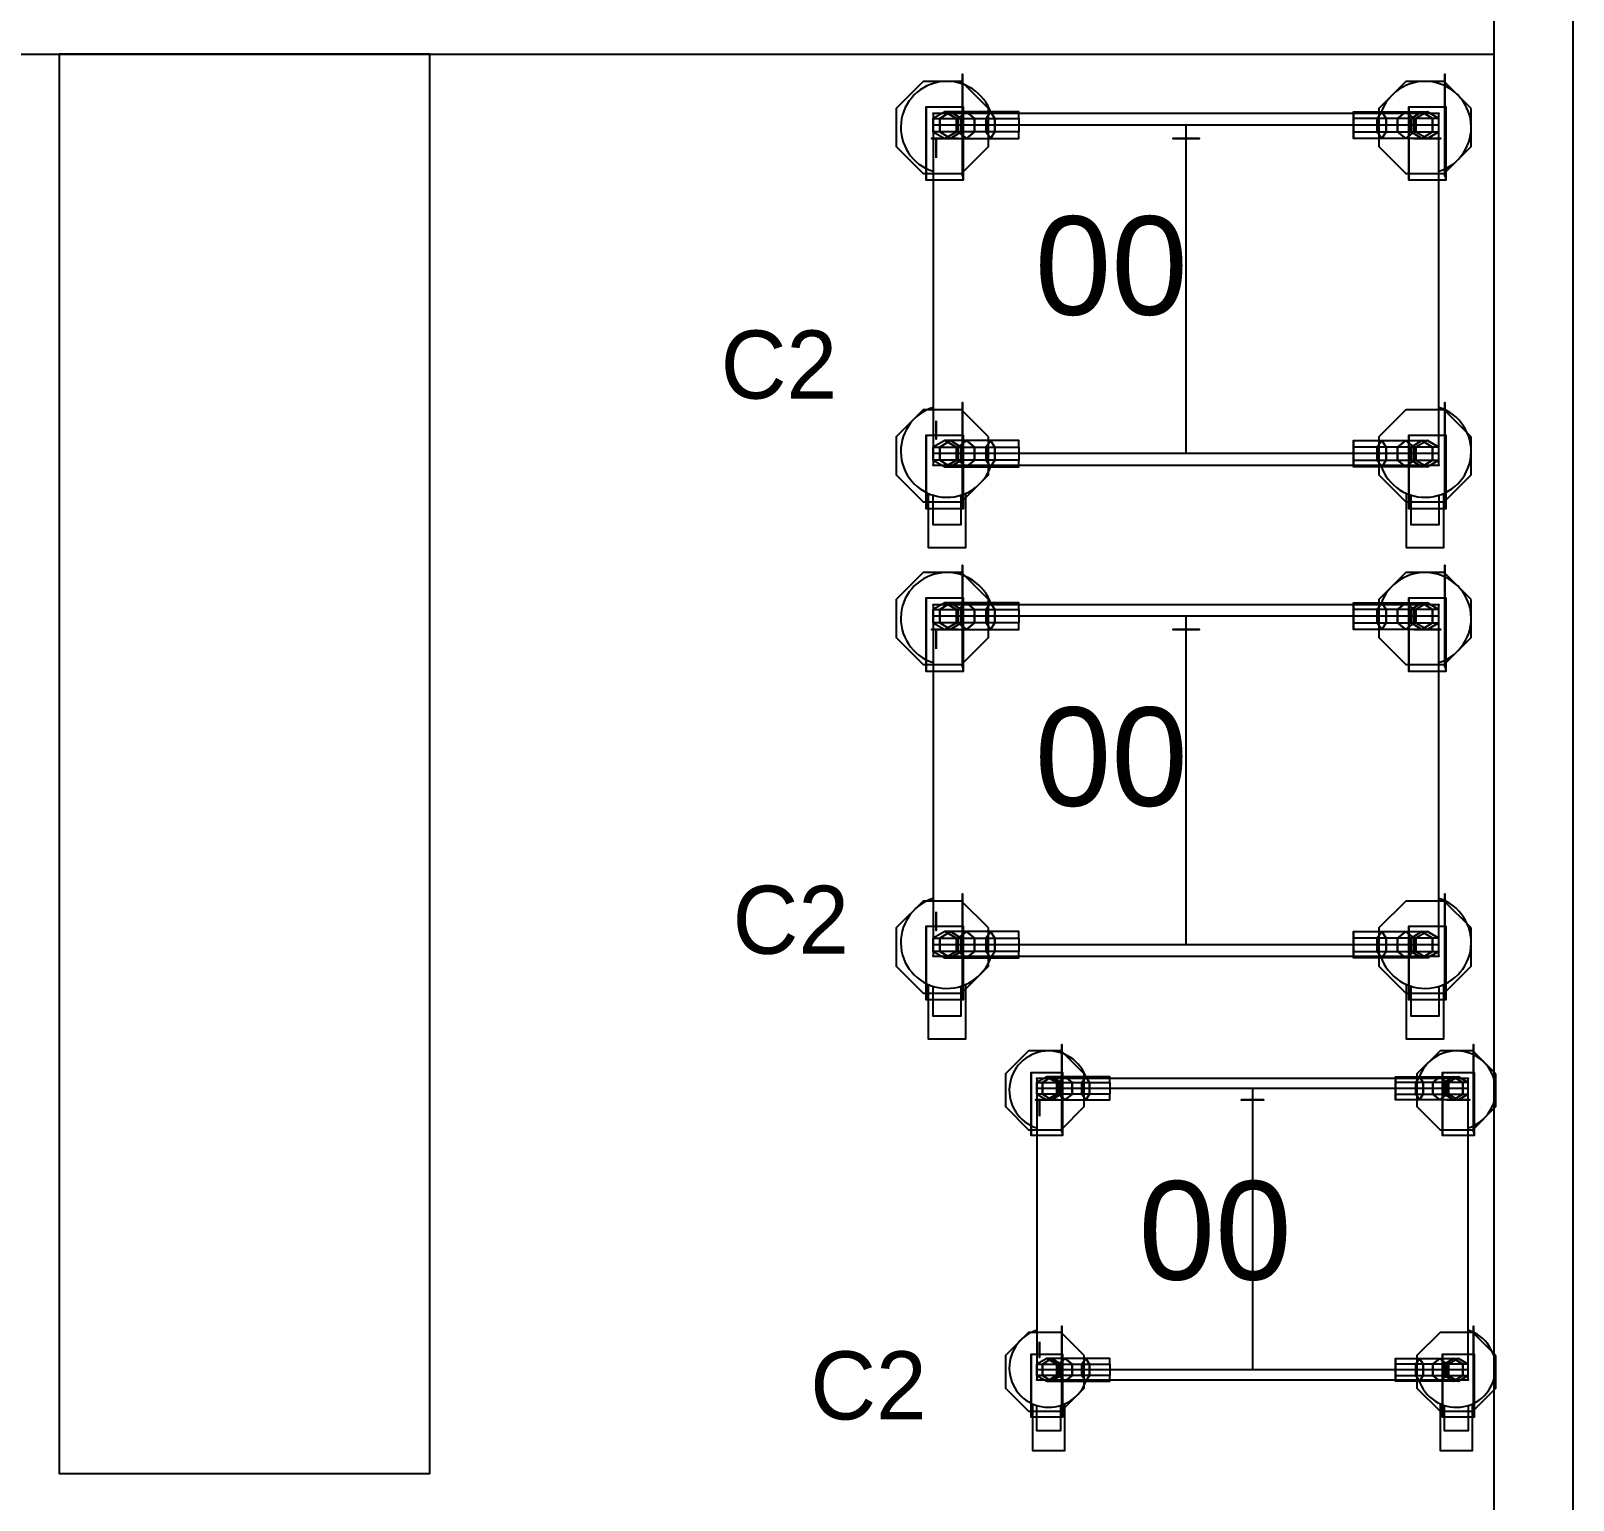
# Model space of a CAD drawing. Header units: millimetres. Extents: x 38967 to 51721, y 49836 to 53207.
# Drawn here: x 48191.7 to 48387.3, y 52164.3 to 52350.7 of the extents above; entities that cross this region are included whole.
import ezdxf
from ezdxf.enums import TextEntityAlignment as Align

# ---------------------------------------------------------------- set-up
doc = ezdxf.new("R2010")
doc.units = ezdxf.units.MM
doc.header["$LTSCALE"] = 5
for name, color, linetype in [('200-EquipBorder-2d', 9, 'Continuous'), ('200-EquipID-2d', 7, 'Continuous'), ('200-EquipInternal-2d', 252, 'Continuous'), ('200-EquipSteel-3d', 9, 'Continuous'), ('HG-034 Soğuk Oda', 1, 'Continuous')]:
    doc.layers.add(name, color=color, linetype=linetype)
doc.layers.add('200-InsPoint-3D', color=3, linetype='Continuous', plot=False)
doc.styles.add('Arial', font='arial.ttf')
doc.styles.add('ROMANS', font='micross.ttf')
doc.styles.add('TAKSİM', font='GOTHIC.TTF', dxfattribs={"height": 20})

# ---------------------------------------------------------------- blocks, each defined once
blk = doc.blocks.new('MDNT171GN')
at = {"layer": '200-EquipBorder-2d'}
blk.add_lwpolyline([(0, -382), (547, -382), (547, 0), (0, 0)], close=True, dxfattribs=at)
at = {"layer": '200-EquipInternal-2d'}
for p, q in [((547, -12.5), (0, -12.5)), ((273.5, -12.5), (273.5, -369.5)), ((547, -369.5), (0, -369.5))]:
    blk.add_line(p, q, dxfattribs=at)
for points in [[(35, -412.8), (35, -472), (-5, -472), (-5, -412.8)], [(30, -414.7), (30, -447), (0, -447), (0, -414.1)], [(552, -412.8), (552, -472), (512, -472), (512, -412.8)], [(547, -414.7), (547, -447), (517, -447), (517, -414.1)]]:
    blk.add_lwpolyline(points, dxfattribs=at)
for centre, start, end in [((15, -15), 17.4576, 252.5424), ((532, -15), 287.4576, 162.5424), ((15, -367), 107.4576, 342.5424), ((532, -367), 197.4576, 72.5424)]:
    blk.add_arc(centre, 50, start, end, dxfattribs=at)
at = {"layer": '200-EquipSteel-3d'}
for points, elevation in [([(60, 5.7), (30.7, 35), (-10.7, 35), (-40, 5.7), (-40, -35.7), (-10.7, -65), (30.7, -65), (60, -35.7)], 118.4), ([(582, 5.7), (552.7, 35), (511.3, 35), (482, 5.7), (482, -35.7), (511.3, -65), (552.7, -65), (582, -35.7)], 118.4), ([(0.1, -19.7), (12.6, -26.9), (25.1, -19.7), (25.1, -5.3), (12.6, 1.9), (0.1, -5.3)], 145.4), ([(522.1, -19.7), (534.6, -26.9), (547.1, -19.7), (547.1, -5.3), (534.6, 1.9), (522.1, -5.3)], 145.4), ([(60, -351.3), (30.7, -322), (-10.7, -322), (-40, -351.3), (-40, -392.7), (-10.7, -422), (30.7, -422), (60, -392.7)], 118.4), ([(582, -351.3), (552.7, -322), (511.3, -322), (482, -351.3), (482, -392.7), (511.3, -422), (552.7, -422), (582, -392.7)], 118.4), ([(0.1, -376.7), (12.6, -383.9), (25.1, -376.7), (25.1, -362.3), (12.6, -355.1), (0.1, -362.3)], 145.4), ([(522.1, -376.7), (534.6, -383.9), (547.1, -376.7), (547.1, -362.3), (534.6, -355.1), (522.1, -362.3)], 145.4)]:
    blk.add_lwpolyline(points, close=True, dxfattribs=dict(at, elevation=elevation))
at = {"layer": '200-EquipSteel-3d', "extrusion": (-1, 0, 0)}
for points, elevation in [([(-10.5, 110.9), (-42.9, 78.4), (-42.9, 32.5), (-10.5, 0), (35.5, 0), (67.9, 32.5), (67.9, 78.4), (35.5, 110.9)], -31.6), ([(-10.5, 110.9), (-42.9, 78.4), (-42.9, 32.5), (-10.5, 0), (35.5, 0), (67.9, 32.5), (67.9, 78.4), (35.5, 110.9)], -553.6), ([(19.7, 1565.4), (26.9, 1577.9), (19.7, 1590.4), (5.3, 1590.4), (-1.9, 1577.9), (5.3, 1565.4)], -454.6), ([(346.5, 110.9), (314.1, 78.4), (314.1, 32.5), (346.5, 0), (392.5, 0), (424.9, 32.5), (424.9, 78.4), (392.5, 110.9)], -31.6), ([(346.5, 110.9), (314.1, 78.4), (314.1, 32.5), (346.5, 0), (392.5, 0), (424.9, 32.5), (424.9, 78.4), (392.5, 110.9)], -553.6), ([(376.7, 1565.4), (383.9, 1577.9), (376.7, 1590.4), (362.3, 1590.4), (355.1, 1577.9), (362.3, 1565.4)], -454.6)]:
    blk.add_lwpolyline(points, close=True, dxfattribs=dict(at, elevation=elevation))
at = {"layer": '200-EquipSteel-3d', "extrusion": (0, -1, 0)}
for points, elevation in [([(19.8, 165), (27, 177.5), (19.8, 190), (5.3, 190), (-1.9, 177.5), (5.3, 165)], 27), ([(280.8, 1565.4), (288, 1577.9), (280.8, 1590.4), (266.3, 1590.4), (259.1, 1577.9), (266.3, 1565.4)], 26.9), ([(541.8, 165), (549, 177.5), (541.8, 190), (527.3, 190), (520.1, 177.5), (527.3, 165)], 27)]:
    blk.add_lwpolyline(points, close=True, dxfattribs=dict(at, elevation=elevation))
at = {"layer": '200-EquipSteel-3d', "extrusion": (1, 0, 0), "elevation": 3.3}
for points in [[(-47.9, 1475.4), (-27.9, 1475.4), (-27.9, 1495.4), (-47.9, 1495.4)], [(-47.9, 1400.4), (-27.9, 1400.4), (-27.9, 1420.4), (-47.9, 1420.4)], [(-47.9, 1325.4), (-27.9, 1325.4), (-27.9, 1345.4), (-47.9, 1345.4)], [(-47.9, 1250.4), (-27.9, 1250.4), (-27.9, 1270.4), (-47.9, 1270.4)], [(-47.9, 1175.4), (-27.9, 1175.4), (-27.9, 1195.4), (-47.9, 1195.4)], [(-47.9, 1100.4), (-27.9, 1100.4), (-27.9, 1120.4), (-47.9, 1120.4)], [(-47.9, 1025.4), (-27.9, 1025.4), (-27.9, 1045.4), (-47.9, 1045.4)], [(-47.9, 950.4), (-27.9, 950.4), (-27.9, 970.4), (-47.9, 970.4)], [(-47.9, 875.4), (-27.9, 875.4), (-27.9, 895.4), (-47.9, 895.4)], [(-47.9, 800.4), (-27.9, 800.4), (-27.9, 820.4), (-47.9, 820.4)], [(-47.9, 425.4), (-27.9, 425.4), (-27.9, 445.4), (-47.9, 445.4)], [(-47.9, 725.4), (-27.9, 725.4), (-27.9, 745.4), (-47.9, 745.4)], [(-47.9, 650.4), (-27.9, 650.4), (-27.9, 670.4), (-47.9, 670.4)], [(-47.9, 575.4), (-27.9, 575.4), (-27.9, 595.4), (-47.9, 595.4)], [(-47.9, 500.4), (-27.9, 500.4), (-27.9, 520.4), (-47.9, 520.4)], [(-47.9, 350.4), (-27.9, 350.4), (-27.9, 370.4), (-47.9, 370.4)], [(-47.9, 275.4), (-27.9, 275.4), (-27.9, 295.4), (-47.9, 295.4)], [(-333.9, 1475.4), (-353.9, 1475.4), (-353.9, 1495.4), (-333.9, 1495.4)], [(-333.9, 1400.4), (-353.9, 1400.4), (-353.9, 1420.4), (-333.9, 1420.4)], [(-333.9, 1325.4), (-353.9, 1325.4), (-353.9, 1345.4), (-333.9, 1345.4)], [(-333.9, 1250.4), (-353.9, 1250.4), (-353.9, 1270.4), (-333.9, 1270.4)], [(-333.9, 1175.4), (-353.9, 1175.4), (-353.9, 1195.4), (-333.9, 1195.4)], [(-333.9, 1100.4), (-353.9, 1100.4), (-353.9, 1120.4), (-333.9, 1120.4)], [(-333.9, 1025.4), (-353.9, 1025.4), (-353.9, 1045.4), (-333.9, 1045.4)], [(-333.9, 950.4), (-353.9, 950.4), (-353.9, 970.4), (-333.9, 970.4)], [(-333.9, 875.4), (-353.9, 875.4), (-353.9, 895.4), (-333.9, 895.4)], [(-333.9, 800.4), (-353.9, 800.4), (-353.9, 820.4), (-333.9, 820.4)], [(-333.9, 725.4), (-353.9, 725.4), (-353.9, 745.4), (-333.9, 745.4)], [(-333.9, 650.4), (-353.9, 650.4), (-353.9, 670.4), (-333.9, 670.4)], [(-333.9, 575.4), (-353.9, 575.4), (-353.9, 595.4), (-333.9, 595.4)], [(-333.9, 500.4), (-353.9, 500.4), (-353.9, 520.4), (-333.9, 520.4)], [(-333.9, 425.4), (-353.9, 425.4), (-353.9, 445.4), (-333.9, 445.4)], [(-333.9, 350.4), (-353.9, 350.4), (-353.9, 370.4), (-333.9, 370.4)], [(-333.9, 275.4), (-353.9, 275.4), (-353.9, 295.4), (-333.9, 295.4)]]:
    blk.add_lwpolyline(points, dxfattribs=at)
at = {"layer": '200-EquipSteel-3d', "invisible_edges": 15}
for points in [[(-10.7, 35, 145.4), (-10.7, -65, 145.4), (-40, -35.7, 145.4), (-40, 5.7, 145.4)], [(30.7, -65, 145.4), (30.7, 35, 145.4), (-10.7, 35, 145.4), (-10.7, -65, 145.4)], [(-6.4, 42.9, 32.5), (-6.4, -67.9, 32.5), (-6.4, -35.5, 0), (-6.4, 10.5, 0)], [(-6.4, -67.9, 78.4), (-6.4, 42.9, 78.4), (-6.4, 42.9, 32.5), (-6.4, -67.9, 32.5)], [(-6.4, 10.5, 110.9), (-6.4, -35.5, 110.9), (-6.4, -67.9, 78.4), (-6.4, 42.9, 78.4)], [(60, 5.7, 145.4), (60, -35.7, 145.4), (30.7, -65, 145.4), (30.7, 35, 145.4)], [(31.6, 10.5, 110.9), (31.6, -35.5, 110.9), (31.6, -67.9, 78.4), (31.6, 42.9, 78.4)], [(31.6, -67.9, 78.4), (31.6, 42.9, 78.4), (31.6, 42.9, 32.5), (31.6, -67.9, 32.5)], [(31.6, 42.9, 32.5), (31.6, -67.9, 32.5), (31.6, -35.5, 0), (31.6, 10.5, 0)], [(511.3, 35, 145.4), (511.3, -65, 145.4), (482, -35.7, 145.4), (482, 5.7, 145.4)], [(552.7, -65, 145.4), (552.7, 35, 145.4), (511.3, 35, 145.4), (511.3, -65, 145.4)], [(515.6, 10.5, 110.9), (515.6, -35.5, 110.9), (515.6, -67.9, 78.4), (515.6, 42.9, 78.4)], [(515.6, -67.9, 78.4), (515.6, 42.9, 78.4), (515.6, 42.9, 32.5), (515.6, -67.9, 32.5)], [(515.6, 42.9, 32.5), (515.6, -67.9, 32.5), (515.6, -35.5, 0), (515.6, 10.5, 0)], [(582, 5.7, 145.4), (582, -35.7, 145.4), (552.7, -65, 145.4), (552.7, 35, 145.4)], [(553.6, 42.9, 32.5), (553.6, -67.9, 32.5), (553.6, -35.5, 0), (553.6, 10.5, 0)], [(553.6, -67.9, 78.4), (553.6, 42.9, 78.4), (553.6, 42.9, 32.5), (553.6, -67.9, 32.5)], [(553.6, 10.5, 110.9), (553.6, -35.5, 110.9), (553.6, -67.9, 78.4), (553.6, 42.9, 78.4)], [(-6.4, -346.5, 110.9), (-6.4, -392.5, 110.9), (-6.4, -424.9, 78.4), (-6.4, -314.1, 78.4)], [(-6.4, -424.9, 78.4), (-6.4, -314.1, 78.4), (-6.4, -314.1, 32.5), (-6.4, -424.9, 32.5)], [(-6.4, -314.1, 32.5), (-6.4, -424.9, 32.5), (-6.4, -392.5, 0), (-6.4, -346.5, 0)], [(31.6, -314.1, 32.5), (31.6, -424.9, 32.5), (31.6, -392.5, 0), (31.6, -346.5, 0)], [(31.6, -424.9, 78.4), (31.6, -314.1, 78.4), (31.6, -314.1, 32.5), (31.6, -424.9, 32.5)], [(31.6, -346.5, 110.9), (31.6, -392.5, 110.9), (31.6, -424.9, 78.4), (31.6, -314.1, 78.4)], [(515.6, -314.1, 32.5), (515.6, -424.9, 32.5), (515.6, -392.5, 0), (515.6, -346.5, 0)], [(515.6, -424.9, 78.4), (515.6, -314.1, 78.4), (515.6, -314.1, 32.5), (515.6, -424.9, 32.5)], [(515.6, -346.5, 110.9), (515.6, -392.5, 110.9), (515.6, -424.9, 78.4), (515.6, -314.1, 78.4)], [(553.6, -346.5, 110.9), (553.6, -392.5, 110.9), (553.6, -424.9, 78.4), (553.6, -314.1, 78.4)], [(553.6, -424.9, 78.4), (553.6, -314.1, 78.4), (553.6, -314.1, 32.5), (553.6, -424.9, 32.5)], [(553.6, -314.1, 32.5), (553.6, -424.9, 32.5), (553.6, -392.5, 0), (553.6, -346.5, 0)], [(-10.7, -322, 145.4), (-10.7, -422, 145.4), (-40, -392.7, 145.4), (-40, -351.3, 145.4)], [(30.7, -422, 145.4), (30.7, -322, 145.4), (-10.7, -322, 145.4), (-10.7, -422, 145.4)], [(60, -351.3, 145.4), (60, -392.7, 145.4), (30.7, -422, 145.4), (30.7, -322, 145.4)], [(511.3, -322, 145.4), (511.3, -422, 145.4), (482, -392.7, 145.4), (482, -351.3, 145.4)], [(552.7, -422, 145.4), (552.7, -322, 145.4), (511.3, -322, 145.4), (511.3, -422, 145.4)], [(582, -351.3, 145.4), (582, -392.7, 145.4), (552.7, -422, 145.4), (552.7, -322, 145.4)]]:
    blk.add_3dface(points, dxfattribs=at)
at = {"layer": '200-EquipSteel-3d'}
for points in [[(32.6, 7.5, 118.4), (32.6, -72.5, 118.4), (-7.4, -72.5, 118.4), (-7.4, 7.5, 118.4)], [(-7.4, 7.5, 33.4), (-7.4, 7.5, 118.4), (-7.4, -72.5, 118.4), (-7.4, 7.5, 33.4)], [(18.7, 1.9, 1528.5), (12.6, 1.9, 1492.9), (0.1, -5.3, 1492.9), (7.2, -5.3, 1533.3)], [(36, 1.9, 1554.5), (18.7, 1.9, 1528.5), (7.2, -5.3, 1533.3), (27.2, -5.3, 1563.3)], [(25.1, -5.3, 1492.9), (30.2, -5.3, 1523.8), (18.7, 1.9, 1528.5), (12.6, 1.9, 1492.9)], [(30.2, -5.3, 1523.8), (44.9, -5.3, 1545.7), (36, 1.9, 1554.5), (18.7, 1.9, 1528.5)], [(62, 1.9, 1571.8), (36, 1.9, 1554.5), (27.2, -5.3, 1563.3), (57.2, -5.3, 1583.4)], [(32.6, 7.5, 33.4), (32.6, 7.5, 118.4), (32.6, -72.5, 118.4), (32.6, 7.5, 33.4)], [(44.9, -5.3, 1545.7), (66.8, -5.3, 1560.3), (62, 1.9, 1571.8), (36, 1.9, 1554.5)], [(92.6, 1.9, 1577.9), (62, 1.9, 1571.8), (57.2, -5.3, 1583.4), (92.6, -5.3, 1590.4)], [(66.8, -5.3, 1560.3), (92.6, -5.3, 1565.4), (92.6, 1.9, 1577.9), (62, 1.9, 1571.8)], [(480.4, -5.3, 1560.3), (454.6, -5.3, 1565.4), (454.6, 1.9, 1577.9), (485.2, 1.9, 1571.8)], [(454.6, 1.9, 1577.9), (485.2, 1.9, 1571.8), (490, -5.3, 1583.4), (454.6, -5.3, 1590.4)], [(502.3, -5.3, 1545.7), (480.4, -5.3, 1560.3), (485.2, 1.9, 1571.8), (511.2, 1.9, 1554.5)], [(485.2, 1.9, 1571.8), (511.2, 1.9, 1554.5), (520, -5.3, 1563.3), (490, -5.3, 1583.4)], [(517, -5.3, 1523.8), (502.3, -5.3, 1545.7), (511.2, 1.9, 1554.5), (528.5, 1.9, 1528.5)], [(511.2, 1.9, 1554.5), (528.5, 1.9, 1528.5), (540.1, -5.3, 1533.3), (520, -5.3, 1563.3)], [(514.6, 7.5, 33.4), (514.6, 7.5, 118.4), (514.6, -72.5, 118.4), (514.6, 7.5, 33.4)], [(554.6, 7.5, 118.4), (554.6, -72.5, 118.4), (514.6, -72.5, 118.4), (514.6, 7.5, 118.4)], [(522.1, -5.3, 1492.9), (517, -5.3, 1523.8), (528.5, 1.9, 1528.5), (534.6, 1.9, 1492.9)], [(528.5, 1.9, 1528.5), (534.6, 1.9, 1492.9), (547.1, -5.3, 1492.9), (540.1, -5.3, 1533.3)], [(554.6, 7.5, 33.4), (554.6, 7.5, 118.4), (554.6, -72.5, 118.4), (554.6, 7.5, 33.4)], [(0.1, -5.3, 1492.9), (7.2, -5.3, 1533.3), (7.2, -19.7, 1533.3), (0.1, -19.7, 1492.9)], [(7.2, -5.3, 1533.3), (27.2, -5.3, 1563.3), (27.2, -19.7, 1563.3), (7.2, -19.7, 1533.3)], [(30.2, -19.7, 1523.8), (25.1, -19.7, 1492.9), (25.1, -5.3, 1492.9), (30.2, -5.3, 1523.8)], [(27.2, -5.3, 1563.3), (57.2, -5.3, 1583.4), (57.2, -19.7, 1583.4), (27.2, -19.7, 1563.3)], [(44.9, -19.7, 1545.7), (30.2, -19.7, 1523.8), (30.2, -5.3, 1523.8), (44.9, -5.3, 1545.7)], [(66.8, -19.7, 1560.3), (44.9, -19.7, 1545.7), (44.9, -5.3, 1545.7), (66.8, -5.3, 1560.3)], [(57.2, -5.3, 1583.4), (92.6, -5.3, 1590.4), (92.6, -19.7, 1590.4), (57.2, -19.7, 1583.4)], [(92.6, -19.7, 1565.4), (66.8, -19.7, 1560.3), (66.8, -5.3, 1560.3), (92.6, -5.3, 1565.4)], [(490, -5.3, 1583.4), (454.6, -5.3, 1590.4), (454.6, -19.7, 1590.4), (490, -19.7, 1583.4)], [(454.6, -19.7, 1565.4), (480.4, -19.7, 1560.3), (480.4, -5.3, 1560.3), (454.6, -5.3, 1565.4)], [(480.4, -19.7, 1560.3), (502.3, -19.7, 1545.7), (502.3, -5.3, 1545.7), (480.4, -5.3, 1560.3)], [(520, -5.3, 1563.3), (490, -5.3, 1583.4), (490, -19.7, 1583.4), (520, -19.7, 1563.3)], [(502.3, -19.7, 1545.7), (517, -19.7, 1523.8), (517, -5.3, 1523.8), (502.3, -5.3, 1545.7)], [(517, -19.7, 1523.8), (522.1, -19.7, 1492.9), (522.1, -5.3, 1492.9), (517, -5.3, 1523.8)], [(540.1, -5.3, 1533.3), (520, -5.3, 1563.3), (520, -19.7, 1563.3), (540.1, -19.7, 1533.3)], [(547.1, -5.3, 1492.9), (540.1, -5.3, 1533.3), (540.1, -19.7, 1533.3), (547.1, -19.7, 1492.9)], [(7.2, -19.7, 1533.3), (0.1, -19.7, 1492.9), (12.6, -26.9, 1492.9), (18.7, -26.9, 1528.5)], [(27.2, -19.7, 1563.3), (7.2, -19.7, 1533.3), (18.7, -26.9, 1528.5), (36, -26.9, 1554.5)], [(12.6, -26.9, 1492.9), (18.7, -26.9, 1528.5), (30.2, -19.7, 1523.8), (25.1, -19.7, 1492.9)], [(18.7, -26.9, 1528.5), (36, -26.9, 1554.5), (44.9, -19.7, 1545.7), (30.2, -19.7, 1523.8)], [(57.2, -19.7, 1583.4), (27.2, -19.7, 1563.3), (36, -26.9, 1554.5), (62, -26.9, 1571.8)], [(36, -26.9, 1554.5), (62, -26.9, 1571.8), (66.8, -19.7, 1560.3), (44.9, -19.7, 1545.7)], [(92.6, -19.7, 1590.4), (57.2, -19.7, 1583.4), (62, -26.9, 1571.8), (92.6, -26.9, 1577.9)], [(62, -26.9, 1571.8), (92.6, -26.9, 1577.9), (92.6, -19.7, 1565.4), (66.8, -19.7, 1560.3)], [(454.6, -19.7, 1590.4), (490, -19.7, 1583.4), (485.2, -26.9, 1571.8), (454.6, -26.9, 1577.9)], [(485.2, -26.9, 1571.8), (454.6, -26.9, 1577.9), (454.6, -19.7, 1565.4), (480.4, -19.7, 1560.3)], [(511.2, -26.9, 1554.5), (485.2, -26.9, 1571.8), (480.4, -19.7, 1560.3), (502.3, -19.7, 1545.7)], [(490, -19.7, 1583.4), (520, -19.7, 1563.3), (511.2, -26.9, 1554.5), (485.2, -26.9, 1571.8)], [(528.5, -26.9, 1528.5), (511.2, -26.9, 1554.5), (502.3, -19.7, 1545.7), (517, -19.7, 1523.8)], [(520, -19.7, 1563.3), (540.1, -19.7, 1533.3), (528.5, -26.9, 1528.5), (511.2, -26.9, 1554.5)], [(534.6, -26.9, 1492.9), (528.5, -26.9, 1528.5), (517, -19.7, 1523.8), (522.1, -19.7, 1492.9)], [(540.1, -19.7, 1533.3), (547.1, -19.7, 1492.9), (534.6, -26.9, 1492.9), (528.5, -26.9, 1528.5)], [(-7.4, -349.5, 33.4), (-7.4, -349.5, 118.4), (-7.4, -429.5, 118.4), (-7.4, -349.5, 33.4)], [(32.6, -349.5, 118.4), (32.6, -429.5, 118.4), (-7.4, -429.5, 118.4), (-7.4, -349.5, 118.4)], [(32.6, -349.5, 33.4), (32.6, -349.5, 118.4), (32.6, -429.5, 118.4), (32.6, -349.5, 33.4)], [(554.6, -349.5, 118.4), (554.6, -429.5, 118.4), (514.6, -429.5, 118.4), (514.6, -349.5, 118.4)], [(514.6, -349.5, 33.4), (514.6, -349.5, 118.4), (514.6, -429.5, 118.4), (514.6, -349.5, 33.4)], [(554.6, -349.5, 33.4), (554.6, -349.5, 118.4), (554.6, -429.5, 118.4), (554.6, -349.5, 33.4)], [(18.7, -355.1, 1528.5), (12.6, -355.1, 1492.9), (0.1, -362.3, 1492.9), (7.2, -362.3, 1533.3)], [(0.1, -362.3, 1492.9), (7.2, -362.3, 1533.3), (7.2, -376.7, 1533.3), (0.1, -376.7, 1492.9)], [(36, -355.1, 1554.5), (18.7, -355.1, 1528.5), (7.2, -362.3, 1533.3), (27.2, -362.3, 1563.3)], [(7.2, -362.3, 1533.3), (27.2, -362.3, 1563.3), (27.2, -376.7, 1563.3), (7.2, -376.7, 1533.3)], [(25.1, -362.3, 1492.9), (30.2, -362.3, 1523.8), (18.7, -355.1, 1528.5), (12.6, -355.1, 1492.9)], [(30.2, -362.3, 1523.8), (44.9, -362.3, 1545.7), (36, -355.1, 1554.5), (18.7, -355.1, 1528.5)], [(30.2, -376.7, 1523.8), (25.1, -376.7, 1492.9), (25.1, -362.3, 1492.9), (30.2, -362.3, 1523.8)], [(62, -355.1, 1571.8), (36, -355.1, 1554.5), (27.2, -362.3, 1563.3), (57.2, -362.3, 1583.4)], [(27.2, -362.3, 1563.3), (57.2, -362.3, 1583.4), (57.2, -376.7, 1583.4), (27.2, -376.7, 1563.3)], [(44.9, -376.7, 1545.7), (30.2, -376.7, 1523.8), (30.2, -362.3, 1523.8), (44.9, -362.3, 1545.7)], [(44.9, -362.3, 1545.7), (66.8, -362.3, 1560.3), (62, -355.1, 1571.8), (36, -355.1, 1554.5)], [(66.8, -376.7, 1560.3), (44.9, -376.7, 1545.7), (44.9, -362.3, 1545.7), (66.8, -362.3, 1560.3)], [(92.6, -355.1, 1577.9), (62, -355.1, 1571.8), (57.2, -362.3, 1583.4), (92.6, -362.3, 1590.4)], [(57.2, -362.3, 1583.4), (92.6, -362.3, 1590.4), (92.6, -376.7, 1590.4), (57.2, -376.7, 1583.4)], [(66.8, -362.3, 1560.3), (92.6, -362.3, 1565.4), (92.6, -355.1, 1577.9), (62, -355.1, 1571.8)], [(92.6, -376.7, 1565.4), (66.8, -376.7, 1560.3), (66.8, -362.3, 1560.3), (92.6, -362.3, 1565.4)], [(454.6, -355.1, 1577.9), (485.2, -355.1, 1571.8), (490, -362.3, 1583.4), (454.6, -362.3, 1590.4)], [(480.4, -362.3, 1560.3), (454.6, -362.3, 1565.4), (454.6, -355.1, 1577.9), (485.2, -355.1, 1571.8)], [(454.6, -376.7, 1565.4), (480.4, -376.7, 1560.3), (480.4, -362.3, 1560.3), (454.6, -362.3, 1565.4)], [(490, -362.3, 1583.4), (454.6, -362.3, 1590.4), (454.6, -376.7, 1590.4), (490, -376.7, 1583.4)], [(502.3, -362.3, 1545.7), (480.4, -362.3, 1560.3), (485.2, -355.1, 1571.8), (511.2, -355.1, 1554.5)], [(480.4, -376.7, 1560.3), (502.3, -376.7, 1545.7), (502.3, -362.3, 1545.7), (480.4, -362.3, 1560.3)], [(485.2, -355.1, 1571.8), (511.2, -355.1, 1554.5), (520, -362.3, 1563.3), (490, -362.3, 1583.4)], [(520, -362.3, 1563.3), (490, -362.3, 1583.4), (490, -376.7, 1583.4), (520, -376.7, 1563.3)], [(517, -362.3, 1523.8), (502.3, -362.3, 1545.7), (511.2, -355.1, 1554.5), (528.5, -355.1, 1528.5)], [(502.3, -376.7, 1545.7), (517, -376.7, 1523.8), (517, -362.3, 1523.8), (502.3, -362.3, 1545.7)], [(511.2, -355.1, 1554.5), (528.5, -355.1, 1528.5), (540.1, -362.3, 1533.3), (520, -362.3, 1563.3)], [(522.1, -362.3, 1492.9), (517, -362.3, 1523.8), (528.5, -355.1, 1528.5), (534.6, -355.1, 1492.9)], [(517, -376.7, 1523.8), (522.1, -376.7, 1492.9), (522.1, -362.3, 1492.9), (517, -362.3, 1523.8)], [(540.1, -362.3, 1533.3), (520, -362.3, 1563.3), (520, -376.7, 1563.3), (540.1, -376.7, 1533.3)], [(528.5, -355.1, 1528.5), (534.6, -355.1, 1492.9), (547.1, -362.3, 1492.9), (540.1, -362.3, 1533.3)], [(547.1, -362.3, 1492.9), (540.1, -362.3, 1533.3), (540.1, -376.7, 1533.3), (547.1, -376.7, 1492.9)], [(7.2, -376.7, 1533.3), (0.1, -376.7, 1492.9), (12.6, -383.9, 1492.9), (18.7, -383.9, 1528.5)], [(27.2, -376.7, 1563.3), (7.2, -376.7, 1533.3), (18.7, -383.9, 1528.5), (36, -383.9, 1554.5)], [(12.6, -383.9, 1492.9), (18.7, -383.9, 1528.5), (30.2, -376.7, 1523.8), (25.1, -376.7, 1492.9)], [(18.7, -383.9, 1528.5), (36, -383.9, 1554.5), (44.9, -376.7, 1545.7), (30.2, -376.7, 1523.8)], [(57.2, -376.7, 1583.4), (27.2, -376.7, 1563.3), (36, -383.9, 1554.5), (62, -383.9, 1571.8)], [(36, -383.9, 1554.5), (62, -383.9, 1571.8), (66.8, -376.7, 1560.3), (44.9, -376.7, 1545.7)], [(92.6, -376.7, 1590.4), (57.2, -376.7, 1583.4), (62, -383.9, 1571.8), (92.6, -383.9, 1577.9)], [(62, -383.9, 1571.8), (92.6, -383.9, 1577.9), (92.6, -376.7, 1565.4), (66.8, -376.7, 1560.3)], [(485.2, -383.9, 1571.8), (454.6, -383.9, 1577.9), (454.6, -376.7, 1565.4), (480.4, -376.7, 1560.3)], [(454.6, -376.7, 1590.4), (490, -376.7, 1583.4), (485.2, -383.9, 1571.8), (454.6, -383.9, 1577.9)], [(511.2, -383.9, 1554.5), (485.2, -383.9, 1571.8), (480.4, -376.7, 1560.3), (502.3, -376.7, 1545.7)], [(490, -376.7, 1583.4), (520, -376.7, 1563.3), (511.2, -383.9, 1554.5), (485.2, -383.9, 1571.8)], [(528.5, -383.9, 1528.5), (511.2, -383.9, 1554.5), (502.3, -376.7, 1545.7), (517, -376.7, 1523.8)], [(520, -376.7, 1563.3), (540.1, -376.7, 1533.3), (528.5, -383.9, 1528.5), (511.2, -383.9, 1554.5)], [(534.6, -383.9, 1492.9), (528.5, -383.9, 1528.5), (517, -376.7, 1523.8), (522.1, -376.7, 1492.9)], [(540.1, -376.7, 1533.3), (547.1, -376.7, 1492.9), (534.6, -383.9, 1492.9), (528.5, -383.9, 1528.5)]]:
    blk.add_3dface(points, dxfattribs=at)
at = {"layer": '200-InsPoint-3D'}
for p in [(0, 0), (547, 0), (0, -382), (547, -382)]:
    blk.add_point(p, dxfattribs=at)
at = {"layer": '200-InsPoint-3D', "flags": 9}
blk.add_attdef('DISTANG', (0, 0), '', height=1, dxfattribs=at)
blk = doc.blocks.new('attrib')
at = {"layer": '200-EquipID-2d', "style": 'Arial'}
blk.add_attdef('POS', text='', height=2.5, dxfattribs=at).set_placement((0, 0, -1), align=Align.MIDDLE)
at = {"layer": '200-EquipID-2d', "style": 'ROMANS', "flags": 1}
for tag, p in [('ZONA', (0, -4.905, -2)), ('EQUIPMENTDATA', (0, -7.89, -2)), ('LONGDESCR', (0, -11.302, -2)), ('EQUIPMENTCONN', (0, -14.714, -2)), ('ACCESSORYDATA', (0, -18.552, -2)), ('ACCESSORYCONN', (0, -21.857, -2))]:
    blk.add_attdef(tag, text='', height=2.5, dxfattribs=at).set_placement(p, align=Align.CENTER)

msp = doc.modelspace()

# ---------------------------------------------------------------- linework, layer by layer
msp.add_line((48032.34, 52347.74), (48377.34, 52347.74))
msp.add_lwpolyline([(48195.34, 52347.74), (48195.34, 52167.74), (48242.34, 52167.74), (48242.34, 52347.74)], close=True)
at = {"layer": 'HG-034 Soğuk Oda'}
msp.add_line((48387.34, 51834.64), (48387.34, 52402.74), dxfattribs=at)
for points in [[(48022.34, 51766.64), (48387.34, 51766.64), (48387.34, 52402.74), (48022.34, 52402.74)], [(48032.34, 51776.64), (48377.34, 51776.64), (48377.34, 52392.74), (48032.34, 52392.74)]]:
    msp.add_lwpolyline(points, close=True, dxfattribs=at)

# ---------------------------------------------------------------- block references
for p, xscale, yscale, zscale in [((48306.17, 52340.18), 0.117256637169703, 0.1166936790941691, 0.09999999999990905), ((48306.17, 52277.9), 0.117256637169703, 0.1166936790941691, 0.09999999999990905), ((48319.33, 52217.82), 0.1000000000003638, 0.09999999999854481, 0.1000000000003638)]:
    msp.add_blockref('MDNT171GN', p, dxfattribs=dict(xscale=xscale, yscale=yscale, zscale=zscale))
at = {"layer": '200-EquipID-2d'}
ref = msp.add_blockref('attrib', (48328.77, 52320.92), dxfattribs=dict(at, xscale=5, yscale=5, zscale=5))
ref.add_attrib('POS', '00', dxfattribs={"color": 7, "height": 12.5, "style": 'Arial'}).set_placement((48328.77, 52320.92, -5), align=Align.MIDDLE)
ref = msp.add_blockref('attrib', (48328.77, 52258.64), dxfattribs=dict(at, xscale=5, yscale=5, zscale=5))
ref.add_attrib('POS', '00', dxfattribs={"color": 7, "height": 12.5, "style": 'Arial'}).set_placement((48328.77, 52258.64, -5), align=Align.MIDDLE)
ref = msp.add_blockref('attrib', (48341.93, 52198.56), dxfattribs=dict(at, xscale=5, yscale=5, zscale=5))
ref.add_attrib('POS', '00', dxfattribs={"color": 7, "height": 12.5, "style": 'Arial'}).set_placement((48341.93, 52198.56, -5), align=Align.MIDDLE)

# ---------------------------------------------------------------- texts
at = {"style": 'TAKSİM'}
for p in [(48286.61, 52304.04), (48288.12, 52233.63), (48297.97, 52174.58)]:
    msp.add_text('C2', height=8.64, dxfattribs=at).set_placement(p, align=Align.CENTER)

doc.saveas('drawing.dxf')
